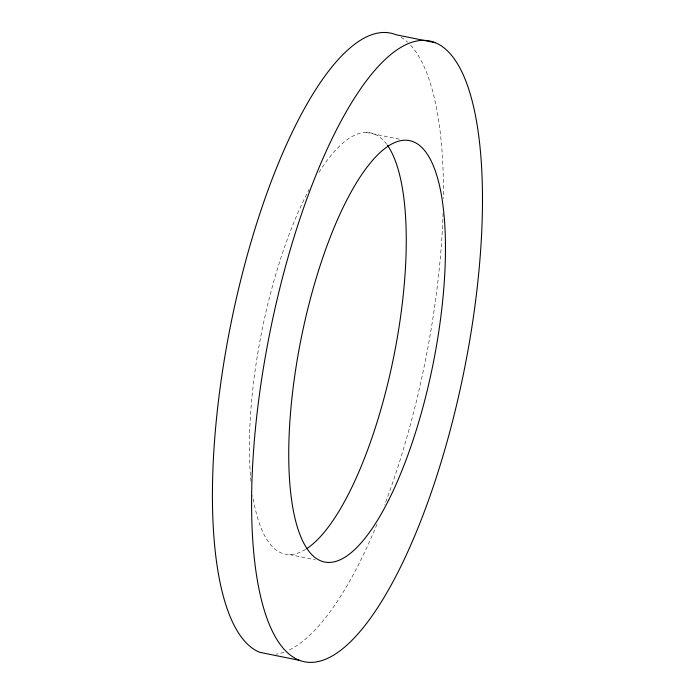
<?xml version="1.0" encoding="UTF-8"?>
<svg xmlns="http://www.w3.org/2000/svg" width="695" height="695" viewBox="0 0 695 695"><rect width="100%" height="100%" fill="white"/><g stroke="black" fill="none" stroke-linecap="round" stroke-linejoin="round"><path stroke-width="0.52" stroke-dasharray="3.48 2.61" d="M366.091 132.432L400.051 139.313M289.65 554.619L315.113 559.77M401.119 37.287A316.651 98.968 -78.6 0 1 407.626 42.213M410.71 45.314A316.651 98.968 -78.6 0 1 443.401 198.579M443.08 213.165A316.651 98.968 -78.6 0 1 384.648 504.883M376.968 524.308A316.651 98.968 -78.6 0 1 287.843 650.624M283.96 652.188A316.651 98.968 -78.6 0 1 276.254 654.125M318.97 172.377A214.946 67.18 -78.6 0 1 386.811 144.404M305.574 549.363A214.946 67.18 -78.6 0 1 252.754 495.605M250.982 481.418A214.946 67.18 -78.6 0 1 309.11 189.518"/><path stroke-width="1.04" d="M435.287 42.699A316.651 98.968 -78.6 0 0 252.224 473.886A316.651 98.968 -78.6 0 0 413.89 537.834A316.651 98.968 -78.6 0 0 435.287 42.699L396.02 34.75A316.651 98.968 -78.6 0 0 234.528 306.599A316.651 98.968 -78.6 0 0 259.713 652.301L298.98 660.25M387.402 145.22A214.946 67.18 -78.6 0 1 394.004 355.397A214.946 67.18 -78.6 0 1 306.608 548.702M388.557 500.322A214.946 67.18 -78.6 0 0 421.787 147.427A214.946 67.18 -78.6 0 0 291.066 406.688A214.946 67.18 -78.6 0 0 388.557 500.322"/></g></svg>
